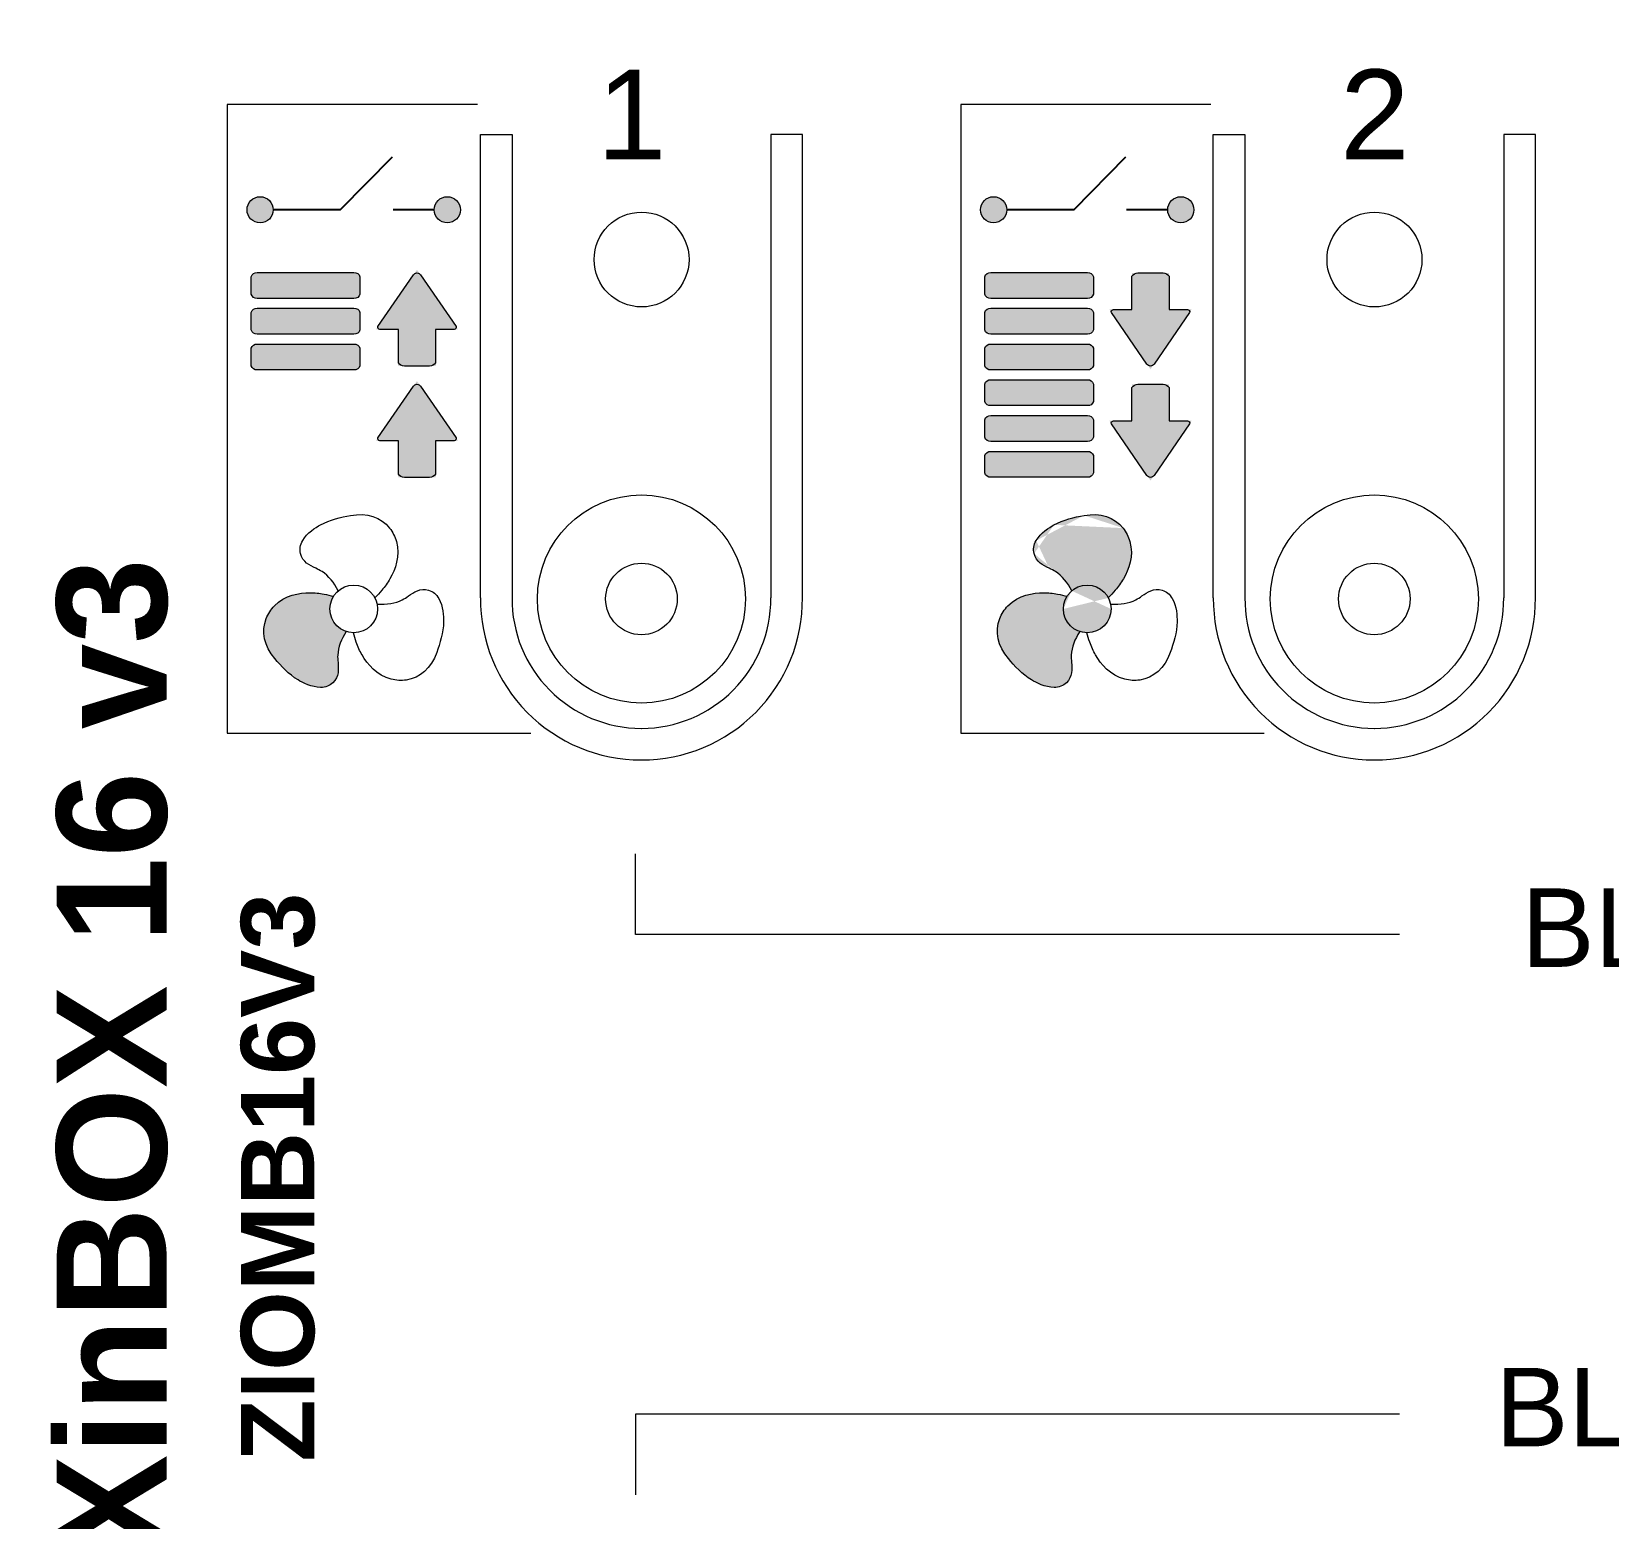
# Model space of a CAD drawing. Header units: millimetres. Extents: x -174 to 283928, y 1291 to 21053.
# Drawn here: x 9895.45 to 9925.56, y 20329.66 to 20358.05 of the extents above; entities that cross this region are included whole.
import ezdxf
from ezdxf.enums import TextEntityAlignment as Align

# ---------------------------------------------------------------- set-up
doc = ezdxf.new("R2010")
doc.units = ezdxf.units.MM
doc.layers.add('Enclosure', color=7, linetype='Continuous')
doc.layers.add('Serigraph', color=7, linetype='Continuous')
doc.styles.add('Arial', font='arial.ttf')
doc.styles.add('Arial Rounded', font='')
doc.styles.get('Arial Rounded').set_extended_font_data('Arial Rounded MT Bold')

# ---------------------------------------------------------------- blocks, each defined once
blk = doc.blocks.new('*U204')
at = {"ltscale": 2}
blk.add_lwpolyline([(0, 20), (0, -20), (839.99999645911, -20.00000000765696), (839.99999645911, 19.99999999234304), (0, 19.9999999996071)], dxfattribs=at)
for points in [[(565.2340403863927, 2.999999994986517), (581.2340403863927, 2.999999994986517, -0.414213562373095), (583.2340403863927, 0.999999994986517), (583.2340403863927, -1.000000005013483, -0.414213562373095), (581.2340403863927, -3.000000005013483), (565.2340403863927, -3.000000005013483, -0.414213562373095), (563.2340403863927, -1.000000005013483), (563.2340403863927, 0.999999994986517, -0.414213562373095)], [(590.2340403863927, 2.999999994758632), (606.2340403863927, 2.999999994758632, -0.414213562373095), (608.2340403863927, 0.9999999947586318), (608.2340403863927, -1.000000005241368, -0.414213562373095), (606.2340403863927, -3.000000005241368), (590.2340403863927, -3.000000005241368, -0.414213562373095), (588.2340403863927, -1.000000005241368), (588.2340403863927, 0.9999999947586318, -0.414213562373095)]]:
    blk.add_lwpolyline(points, format="xyb", close=True, dxfattribs=at)
blk = doc.blocks.new('ZIOMB16V3_ENCLOSURE')
at = {"layer": 'Enclosure', "lineweight": 9}
for points in [[(9.903407097770128, 8.460260088272946), (9.903407097770128, 17.30484503019244), (10.50721820657838, 17.30484503019244), (10.50721821837089, 8.460260088272946)], [(16.05066957827114, 8.460260088272946), (16.05066957827114, 17.30484503019244), (15.44685846946288, 17.30484503019244), (15.44685845767037, 8.460260088272946)], [(23.89393986336984, 8.460260088272946), (23.89393986336984, 17.30484503019244), (24.4977509721781, 17.30484503019244), (24.4977509839706, 8.460260088272946)], [(30.04120234387085, 8.460260088272946), (30.04120234387085, 17.30484503019244), (29.43739123506259, 17.30484503019244), (29.43739122327008, 8.460260088272946)]]:
    blk.add_lwpolyline(points, dxfattribs=at)
for centre, radius in [((12.97954406243218, 14.92056423708919), 0.9057641153867734), ((26.97007682803189, 14.92056423708919), 0.9057641153867734), ((12.97703833802063, 8.438332131873096), 1.986127310598921), ((26.96757110362034, 8.438332131873096), 1.986127310598921), ((12.97647093940816, 8.438898955153775), 0.6831023214353465), ((26.96700370500787, 8.438898955153775), 0.6831023214353465)]:
    blk.add_circle(centre, radius, dxfattribs=at)
for centre, radius, start, end in [((12.97703833802063, 8.438332131872187), 3.073709458669156, 179.5912463330232, 269.9532917957442), ((12.97760573663311, 8.438898955153775), 2.470484923534017, 179.4912400767099, 269.9287277477251), ((12.97647093940816, 8.438898955153775), 2.470484923534017, 270.0712722522228, 0.5087599231859065), ((12.97703833802063, 8.438332131872187), 3.073709458669156, 270.0467082042558, 0.4087536669767632), ((26.96757110362034, 8.438332131872187), 3.073709458669156, 179.5912463330232, 269.9532917957442), ((26.96813850223282, 8.438898955153775), 2.470484923534017, 179.4912400767099, 269.9287277477251), ((26.96700370500787, 8.438898955153775), 2.470484923534017, 270.0712722522228, 0.5087599231859065), ((26.96757110362034, 8.438332131872187), 3.073709458669156, 270.0467082042558, 0.4087536669767632)]:
    blk.add_arc(centre, radius, start, end, dxfattribs=at)
blk = doc.blocks.new('ZIOMB16V3_SERIGRAPH')
at = {"layer": 'Serigraph'}
h = blk.add_hatch(color=256, dxfattribs=at)
h.dxf.hatch_style = 1
h.paths.add_polyline_path([(4.979836469496831, 18.47388777878439, 1), (4.479836469496831, 18.47388777878439, 1)])
h = blk.add_hatch(color=256, dxfattribs=at)
h.dxf.hatch_style = 1
h.paths.add_polyline_path([(8.553546232364397, 18.47388777878439, 1), (8.053546232364397, 18.47388777878439, 1)])
h = blk.add_hatch(color=256, dxfattribs=at)
h.dxf.hatch_style = 1
h.paths.add_polyline_path([(18.98179144393703, 18.47388777878439, 1), (18.48179144393703, 18.47388777878439, 1)])
h = blk.add_hatch(color=256, dxfattribs=at)
h.dxf.hatch_style = 1
h.paths.add_polyline_path([(22.55550120680459, 18.47388777878439, 1), (22.05550120680459, 18.47388777878439, 1)])
h = blk.add_hatch(color=256, dxfattribs=at)
h.dxf.hatch_style = 1
h.paths.add_polyline_path([(6.636244129718987, 17.19519479148891, 0.3758706826029272), (6.521151858643634, 17.27551898705076), (4.676749435888041, 17.27550951817955), (4.676749435888041, 17.2755190005895, 0.3754197289689309), (4.561697718111872, 17.19535826221579), (4.561697718111872, 16.86277043776533, 0.37541972896893), (4.676749435888041, 16.78260969939163), (6.521151851406784, 16.78260968585289, 0.3754197289689313), (6.636203570359839, 16.86277042253766)])
h = blk.add_hatch(color=256, dxfattribs=at)
h.dxf.hatch_style = 1
h.paths.add_polyline_path([(8.50899225651938, 16.1879768977127), (8.07861642279363, 16.1879768977127), (8.07861642279363, 15.48945329487503), (7.724510300406791, 15.48945329487503), (7.370404178019951, 15.48945329487503), (7.370404178019951, 16.1879768977127), (6.940028344294205, 16.1879768977127), (7.724510300406791, 17.32825351983627)])
h = blk.add_hatch(color=256, dxfattribs=at)
h.dxf.hatch_style = 1
h.paths.add_polyline_path([(20.63819910415919, 17.19519479148891, 0.3758706826029284), (20.52310683308383, 17.27551898705076), (18.67870441032824, 17.27550951817955), (18.67870441032824, 17.2755190005895, 0.3754197289689309), (18.56365269255207, 17.19535826221579), (18.56365269255207, 16.86277043776533, 0.3754197289689291), (18.67870441032824, 16.78260969939163), (20.52310682584698, 16.78260968585289, 0.3754197289689312), (20.63815854480004, 16.86277042253766)])
h = blk.add_hatch(color=256, dxfattribs=at)
h.dxf.hatch_style = 1
h.paths.add_polyline_path([(20.9419833187203, 16.56997114966759), (21.37235915244605, 16.56997114966759), (21.37235915244605, 17.26849475250526), (21.72646527483289, 17.26849475250526), (22.08057139721973, 17.26849475250526), (22.08057139721973, 16.56997114966759), (22.51094723094547, 16.56997114966759), (21.72646527483289, 15.42969452754403)])
h = blk.add_hatch(color=256, dxfattribs=at)
h.dxf.hatch_style = 1
h.paths.add_polyline_path([(6.636244122897322, 16.5123631714963, 0.3758706826029272), (6.521151851821968, 16.59268736705814), (4.676749429066376, 16.59267789818693), (4.676749429066376, 16.59268738059688, 0.3754197289689311), (4.561697711290207, 16.51252664222318), (4.561697711290207, 16.17993881777272, 0.3754197289689291), (4.676749429066376, 16.09977807939901), (6.52115184458512, 16.09977806586028, 0.3754197289689312), (6.636203563538174, 16.17993880254505)])
h = blk.add_hatch(color=256, dxfattribs=at)
h.dxf.hatch_style = 1
h.paths.add_polyline_path([(20.63819909733752, 16.5123631714963, 0.3758706826029281), (20.52310682626217, 16.59268736705814), (18.67870440350657, 16.59267789818693), (18.67870440350657, 16.59268738059688, 0.3754197289689311), (18.5636526857304, 16.51252664222318), (18.5636526857304, 16.17993881777272, 0.3754197289689294), (18.67870440350657, 16.09977807939901), (20.52310681902532, 16.09977806586028, 0.3754197289689312), (20.63815853797837, 16.17993880254505)])
h = blk.add_hatch(color=256, dxfattribs=at)
h.dxf.hatch_style = 1
h.paths.add_polyline_path([(6.636244129720807, 15.82936466256012, 0.3758706826029257), (6.521151858645452, 15.90968885812197), (4.67674943588986, 15.90967938925075), (4.67674943588986, 15.9096888716607, 0.3754197289689309), (4.561697718113691, 15.829528133287), (4.561697718113691, 15.49694030883654, 0.3754197289689294), (4.67674943588986, 15.41677957046283), (6.521151851408602, 15.4167795569241, 0.3754197289689313), (6.636203570361658, 15.49694029360887)])
h = blk.add_hatch(color=256, dxfattribs=at)
h.dxf.hatch_style = 1
h.paths.add_polyline_path([(20.638199104161, 15.82936466256012, 0.3758706826029281), (20.52310683308565, 15.90968885812197), (18.67870441033005, 15.90967938925075), (18.67870441033005, 15.9096888716607, 0.3754197289689311), (18.56365269255389, 15.829528133287), (18.56365269255389, 15.49694030883654, 0.37541972896893), (18.67870441033005, 15.41677957046283), (20.5231068258488, 15.4167795569241, 0.3754197289689312), (20.63815854480186, 15.49694029360887)])
h = blk.add_hatch(color=256, dxfattribs=at)
h.dxf.hatch_style = 1
h.paths.add_polyline_path([(8.50899225651938, 14.06214110254621), (8.07861642279363, 14.06214110254621), (8.07861642279363, 13.36361749970854), (7.724510300406791, 13.36361749970854), (7.370404178019951, 13.36361749970854), (7.370404178019951, 14.06214110254621), (6.940028344294205, 14.06214110254621), (7.724510300406791, 15.20241772466977)])
h = blk.add_hatch(color=256, dxfattribs=at)
h.dxf.hatch_style = 1
h.paths.add_polyline_path([(20.63819909733934, 15.14653304256751, 0.3758706826029272), (20.52310682626398, 15.22685723812935), (18.67870440350839, 15.22684776925814), (18.67870440350839, 15.22685725166809, 0.3754197289689309), (18.56365268573222, 15.14669651329439), (18.56365268573222, 14.81410868884393, 0.37541972896893), (18.67870440350839, 14.73394795047022), (20.52310681902714, 14.73394793693148, 0.3754197289689313), (20.63815853798019, 14.81410867361626)])
h = blk.add_hatch(color=256, dxfattribs=at)
h.dxf.hatch_style = 1
h.paths.add_polyline_path([(20.9419833187203, 14.4441353545011), (21.37235915244605, 14.4441353545011), (21.37235915244605, 15.14265895733877), (21.72646527483289, 15.14265895733877), (22.08057139721973, 15.14265895733877), (22.08057139721973, 14.4441353545011), (22.51094723094547, 14.4441353545011), (21.72646527483289, 13.30385873237753)])
h = blk.add_hatch(color=256, dxfattribs=at)
h.dxf.hatch_style = 1
h.paths.add_polyline_path([(20.63819910416282, 14.46353453363133, 0.3758706826029284), (20.52310683308747, 14.54385872919317), (18.67870441033187, 14.54384926032196), (18.67870441033187, 14.54385874273191, 0.3754197289689309), (18.5636526925557, 14.4636980043582), (18.5636526925557, 14.13111017990775, 0.3754197289689291), (18.67870441033187, 14.05094944153404), (20.52310682585062, 14.0509494279953, 0.3754197289689312), (20.63815854480367, 14.13111016468008)])
h = blk.add_hatch(color=256, dxfattribs=at)
h.dxf.hatch_style = 1
h.paths.add_polyline_path([(20.63819911098631, 13.78053602469515, 0.3758706826029283), (20.52310683991095, 13.86086022025699), (18.67870441715536, 13.86085075138578), (18.67870441715536, 13.86086023379573, 0.3754197289689311), (18.56365269937919, 13.78069949542203), (18.56365269937919, 13.44811167097157, 0.3754197289689291), (18.67870441715536, 13.36795093259786), (20.5231068326741, 13.36795091905912, 0.3754197289689312), (20.63815855162716, 13.4481116557439)])
h = blk.add_hatch(color=256, dxfattribs=at)
h.dxf.hatch_style = 1
edge = h.paths.add_edge_path()
edge.add_spline(control_points=[(21.05513801332313, 11.20903050301456), (21.00997610739591, 11.15769411646431), (20.96862580703078, 11.11327314693369), (20.92695582251486, 11.07312138893064)], knot_values=[10, 10, 10, 10, 11, 11, 11, 11], degree=3, periodic=0)
edge.add_arc((20.51917187432195, 10.85165161859493), 0.4552845050672384, 0, 27.625678477669283, ccw=False)
edge.add_arc((20.51917187432195, 10.85165161859493), 0.4552845050672384, -180, 0, ccw=False)
edge.add_arc((20.51917187432195, 10.85165161859493), 0.4552845050672384, 130.5380757289573, 180, ccw=False)
edge.add_spline(control_points=[(20.22325823956385, 11.19765610023967), (20.22300612820004, 11.1981782792576), (20.22275360205435, 11.19870021405165), (20.22250065552612, 11.19922190132308)], knot_values=[-0.003391262815385, -0.003391262815385, -0.003391262815385, -0.0033912628115293, 0, 0, 0, 0], degree=3, periodic=0)
edge.add_spline(control_points=[(20.22250065552612, 11.19922190132308), (20.14791294526799, 11.35305464727423), (20.03677231739971, 11.48536492188793), (19.91430593031032, 11.56566843789403)], knot_values=[0, 0, 0, 0, 1, 1, 1, 1], degree=3, periodic=0)
edge.add_spline(control_points=[(19.50513200606087, 11.90865195243384), (19.54440169457416, 11.7453634321904), (19.67671196584592, 11.68418316120858), (19.79265208626088, 11.62938906614852)], knot_values=[2, 2, 2, 2, 3, 3, 3, 3], degree=3, periodic=0)
edge.add_spline(control_points=[(19.54440169457416, 12.15658376569024), (19.49772263086947, 12.07441026446975), (19.48343312157226, 11.99086073639444), (19.50513200606087, 11.90865195243384)], knot_values=[3, 3, 3, 3, 4, 4, 4, 4], degree=3, periodic=0)
edge.add_spline(control_points=[(19.88449201585058, 12.4577219507122), (19.7933577410588, 12.4074087636194), (19.62830404792999, 12.30127828200818), (19.54440169457416, 12.15658376569024)], knot_values=[4, 4, 4, 4, 5, 5, 5, 5], degree=3, periodic=0)
edge.add_spline(control_points=[(20.45868331043061, 12.63791090336633), (20.27591872238077, 12.60520380348168), (20.06418700560676, 12.55711342900247), (19.88449201585058, 12.4577219507122)], knot_values=[5, 5, 5, 5, 6, 6, 6, 6], degree=3, periodic=0)
edge.add_spline(control_points=[(21.20448984753489, 12.39587130767302), (21.03876682242458, 12.60520380348168), (20.76638407730002, 12.69372819788384), (20.45868331043061, 12.63791090336633)], knot_values=[6, 6, 6, 6, 7, 7, 7, 7], degree=3, periodic=0)
edge.add_spline(control_points=[(21.20448984753489, 12.39587130767302), (21.26030714064177, 12.32505884869931), (21.30666865969556, 12.23272391838816), (21.33302486573279, 12.14158860123405)], knot_values=[7, 7, 7, 7, 8, 8, 8, 8], degree=3, periodic=0)
edge.add_spline(control_points=[(21.33302486573279, 12.14158860123405), (21.41174065645441, 11.86250212864831), (21.31009108537887, 11.59943401997532), (21.21034678220963, 11.42697198735857)], knot_values=[8, 8, 8, 8, 9, 9, 9, 9], degree=3, periodic=0)
edge.add_spline(control_points=[(21.21034678220963, 11.42697198735857), (21.16606694475718, 11.35047900726147), (21.11406018746288, 11.27762014937468), (21.05513801332313, 11.20903050301456)], knot_values=[9, 9, 9, 9, 10, 10, 10, 10], degree=3, periodic=0)
h = blk.add_hatch(color=256, dxfattribs=at)
h.dxf.hatch_style = 1
edge = h.paths.add_edge_path()
edge.add_spline(control_points=[(5.002867792518599, 10.90962117224751), (4.937418311663122, 10.84173718068575), (4.880542536385974, 10.75578842629636), (4.847835437327149, 10.67153324342178)], knot_values=[7, 7, 7, 7, 8, 8, 8, 8], degree=3, periodic=0)
edge.add_spline(control_points=[(4.847835437327149, 10.67153324342178), (4.749114333588976, 10.4231074718067), (4.809412534549891, 10.14282138606484), (5.011159236185222, 9.905051001898185)], knot_values=[6, 6, 6, 6, 7, 7, 7, 7], degree=3, periodic=0)
edge.add_spline(control_points=[(5.011159236185222, 9.905051001898185), (5.130379611285433, 9.762261753533835), (5.277649763895852, 9.603066031118372), (5.453887045229522, 9.497288376907248)], knot_values=[5, 5, 5, 5, 6, 6, 6, 6], degree=3, periodic=0)
edge.add_spline(control_points=[(5.453887045229522, 9.497288376907248), (5.542446720133966, 9.444046722402504), (5.718014667632588, 9.353581777306658), (5.883383827146418, 9.353581777306658)], knot_values=[4, 4, 4, 4, 5, 5, 5, 5], degree=3, periodic=0)
edge.add_spline(control_points=[(5.883383827146418, 9.353581777306658), (5.979000049852173, 9.353581777306658), (6.058245081658924, 9.382548906761599), (6.118719696315337, 9.442494281847187)], knot_values=[3, 3, 3, 3, 4, 4, 4, 4], degree=3, periodic=0)
edge.add_spline(control_points=[(6.118719696315337, 9.442494281847187), (6.239846390710454, 9.559985805704287), (6.227249401496693, 9.704009949963961), (6.216912609777638, 9.831839316611307)], knot_values=[2, 2, 2, 2, 3, 3, 3, 3], degree=3, periodic=0)
edge.add_spline(control_points=[(6.216912609777638, 9.831839316611307), (6.2124306511148, 9.87957686369225), (6.208655398040947, 9.926785169674416), (6.211054624293183, 9.96933615399064)], knot_values=[1, 1, 1, 1, 2, 2, 2, 2], degree=3, periodic=0)
edge.add_spline(control_points=[(6.211054624293183, 9.96933615399064), (6.220192853695834, 10.11593593826308), (6.279644268920264, 10.2775308869908), (6.374378423150801, 10.4193322186378)], knot_values=[0, 0, 0, 0, 1, 1, 1, 1], degree=3, periodic=0)
edge.add_arc((6.517216899881759, 10.85165161859493), 0.4552845050672384, 148.0041039167228, 251.7168284288103, ccw=False)
edge.add_spline(control_points=[(6.131096462154572, 11.09288799256171), (6.076128978211499, 11.10818160657379), (6.015833383229392, 11.12277254574326), (5.950244617562702, 11.13617164512686)], knot_values=[10, 10, 10, 10, 10.996754785895, 10.996754785895, 10.996754785895, 10.996754785895], degree=3, periodic=0)
edge.add_spline(control_points=[(5.950244617562702, 11.13617164512686), (5.860838156921773, 11.15271925013837), (5.771396413542561, 11.16062258387535), (5.683718807112883, 11.16062258387535)], knot_values=[9, 9, 9, 9, 10, 10, 10, 10], degree=3, periodic=0)
edge.add_spline(control_points=[(5.683718807112883, 11.16062258387535), (5.484230200774392, 11.16062258387535), (5.205143735239062, 11.11771877216085), (5.002867792518599, 10.90962117224751)], knot_values=[8, 8, 8, 8, 9, 9, 9, 9], degree=3, periodic=0)
h = blk.add_hatch(color=256, dxfattribs=at)
h.dxf.hatch_style = 1
edge = h.paths.add_edge_path()
edge.add_spline(control_points=[(19.00482276695879, 10.90962117224751), (18.93937328610332, 10.84173718068575), (18.88249751082617, 10.75578842629636), (18.84979041176734, 10.67153324342178)], knot_values=[7, 7, 7, 7, 8, 8, 8, 8], degree=3, periodic=0)
edge.add_spline(control_points=[(18.84979041176734, 10.67153324342178), (18.75106930802917, 10.4231074718067), (18.81136750899009, 10.14282138606484), (19.01311421062542, 9.905051001898185)], knot_values=[6, 6, 6, 6, 7, 7, 7, 7], degree=3, periodic=0)
edge.add_spline(control_points=[(19.01311421062542, 9.905051001898185), (19.13233458572563, 9.762261753533835), (19.27960473833605, 9.603066031118372), (19.45584201966972, 9.497288376907248)], knot_values=[5, 5, 5, 5, 6, 6, 6, 6], degree=3, periodic=0)
edge.add_spline(control_points=[(19.45584201966972, 9.497288376907248), (19.54440169457416, 9.444046722402504), (19.71996964207278, 9.353581777306658), (19.88533880158661, 9.353581777306658)], knot_values=[4, 4, 4, 4, 5, 5, 5, 5], degree=3, periodic=0)
edge.add_spline(control_points=[(19.88533880158661, 9.353581777306658), (19.98095502429237, 9.353581777306658), (20.06020005609912, 9.382548906761599), (20.12067467075553, 9.442494281847187)], knot_values=[3, 3, 3, 3, 4, 4, 4, 4], degree=3, periodic=0)
edge.add_spline(control_points=[(20.12067467075553, 9.442494281847187), (20.24180136515065, 9.559985805704287), (20.22920437593689, 9.704009949963961), (20.21886758421783, 9.831839316611307)], knot_values=[2, 2, 2, 2, 3, 3, 3, 3], degree=3, periodic=0)
edge.add_spline(control_points=[(20.21886758421783, 9.831839316611307), (20.214385625555, 9.87957686369225), (20.21061037248114, 9.926785169674416), (20.21300959873338, 9.96933615399064)], knot_values=[1, 1, 1, 1, 2, 2, 2, 2], degree=3, periodic=0)
edge.add_spline(control_points=[(20.21300959873338, 9.96933615399064), (20.22214782813603, 10.11593593826308), (20.28159924336046, 10.2775308869908), (20.376333397591, 10.4193322186378)], knot_values=[0, 0, 0, 0, 1, 1, 1, 1], degree=3, periodic=0)
edge.add_arc((20.51917187432195, 10.85165161859493), 0.4552845050672384, 148.0041039167228, 251.7168284288103, ccw=False)
edge.add_spline(control_points=[(20.13305143659477, 11.09288799256171), (20.0780839526517, 11.10818160657379), (20.01778835766959, 11.12277254574326), (19.9521995920029, 11.13617164512686)], knot_values=[10, 10, 10, 10, 10.996754785895, 10.996754785895, 10.996754785895, 10.996754785895], degree=3, periodic=0)
edge.add_spline(control_points=[(19.9521995920029, 11.13617164512686), (19.86279313136197, 11.15271925013837), (19.77335138798276, 11.16062258387535), (19.68567378155308, 11.16062258387535)], knot_values=[9, 9, 9, 9, 10, 10, 10, 10], degree=3, periodic=0)
edge.add_spline(control_points=[(19.68567378155308, 11.16062258387535), (19.48618517521459, 11.16062258387535), (19.20709870967925, 11.11771877216085), (19.00482276695879, 10.90962117224751)], knot_values=[8, 8, 8, 8, 9, 9, 9, 9], degree=3, periodic=0)
at = {"layer": 'Serigraph', "lineweight": 5}
for p, q in [((11.89281713500403, 4.634672787869419), (11.89281713500403, 6.176523343039207)), ((26.48296518691204, 4.634672787869419), (11.89281713500403, 4.634672787869419)), ((26.48296518691204, -4.521180543175261), (11.89281713500403, -4.521180543175261)), ((11.89281713500403, -4.521180543175261), (11.89281713500403, -6.063066376122889))]:
    blk.add_line(p, q, dxfattribs=at)
for points in [[(8.877618190132353, 20.4838396225017), (4.103934168129626, 20.4838396225017), (4.103934168129626, 8.482203950068081), (9.894925403885964, 8.482203950068081)], [(22.87957316457255, 20.4838396225017), (18.10588914256982, 20.4838396225017), (18.10588914256982, 8.482203950068081), (23.89688037832616, 8.482203950068081)], [(6.220545681085922, 11.19922190132308), (6.220545681085922, 11.19922190132308)], [(20.22250065552612, 11.19922190132308), (20.22250065552612, 11.19922190132308)], [(6.973232352295552, 10.94303392693052), (6.973232352295552, 10.94303392693052)], [(20.97518732673575, 10.94303392693052), (20.97518732673575, 10.94303392693052)]]:
    blk.add_lwpolyline(points, dxfattribs=at)
at = {"layer": 'Serigraph'}
for points in [[(7.250766377315585, 19.47549419898257), (6.258304337033905, 18.4738877787853), (4.979836469496831, 18.47388777878439)], [(21.25272135175578, 19.47549419898257), (20.2602593114741, 18.4738877787853), (18.98179144393703, 18.47388777878439)], [(8.053546232364397, 18.47388777878439), (7.267262018588326, 18.47388777878439)], [(22.05550120680459, 18.47388777878439), (21.26921699302852, 18.47388777878439)]]:
    blk.add_lwpolyline(points, dxfattribs=at)
at = {"layer": 'Serigraph', "lineweight": 5}
for points in [[(4.676749435888041, 16.78260969939163), (4.676749435888041, 16.78260969939163, -0.3754197289689309), (4.561697718111872, 16.86277043776533), (4.561697718111872, 17.19535826221579), (4.561697718111872, 17.19535826221579, -0.3754197289689309), (4.676749435888041, 17.2755190005895), (4.676749435888041, 17.27550951817955), (6.521151858643634, 17.27551898705076, -0.3754197289689309), (6.636203575242916, 17.19535824698812), (6.636244149662387, 17.19535824698812), (6.636203570359839, 16.86277042253766, -0.3754197289689309), (6.521151851406784, 16.78260968585289), (4.676749428651192, 16.78260969939163)], [(7.724510300392693, 17.26849475250526, -0.2593702651017197), (7.792133861755928, 17.22995990643937), (8.47059836436142, 16.24378399094019, -0.5254335897127634), (8.43215407168077, 16.1879768977127), (8.07861642279363, 16.1879768977127), (8.07861642279363, 15.5494627875272, -0.2496225317056901), (7.965905810760659, 15.48945329487503), (7.724510300406791, 15.48945329487503), (7.483114790052923, 15.48945329487503, -0.2496225317056901), (7.370404178019951, 15.5494627875272), (7.370404178019951, 16.1879768977127), (7.016866529132812, 16.1879768977127, -0.5254335897127634), (6.978422236452161, 16.24378399094019), (7.656886739057653, 17.22995990643937, -0.2593702650229485), (7.724510300392693, 17.26849475250526)], [(18.67870441032824, 16.78260969939163), (18.67870441032824, 16.78260969939163, -0.3754197289689309), (18.56365269255207, 16.86277043776533), (18.56365269255207, 17.19535826221579), (18.56365269255207, 17.19535826221579, -0.3754197289689309), (18.67870441032824, 17.2755190005895), (18.67870441032824, 17.27550951817955), (20.52310683308383, 17.27551898705076, -0.3754197289689309), (20.63815854968311, 17.19535824698812), (20.63819912410258, 17.19535824698812), (20.63815854480004, 16.86277042253766, -0.3754197289689309), (20.52310682584698, 16.78260968585289), (18.67870440309139, 16.78260969939163)], [(21.72646527484699, 15.48945329487503, -0.2593702651017197), (21.65884171348375, 15.52798814094092), (20.98037721087826, 16.51416405644011, -0.5254335897127634), (21.01882150355891, 16.56997114966759), (21.37235915244605, 16.56997114966759), (21.37235915244605, 17.20848525985309, -0.2496225317056901), (21.48506976447902, 17.26849475250526), (21.72646527483289, 17.26849475250526), (21.96786078518676, 17.26849475250526, -0.2496225317056901), (22.08057139721973, 17.20848525985309), (22.08057139721973, 16.56997114966759), (22.43410904610687, 16.56997114966759, -0.5254335897127634), (22.47255333878752, 16.51416405644011), (21.79408883618203, 15.52798814094092, -0.2593702650229485), (21.72646527484699, 15.48945329487503)], [(4.676749429066376, 16.09977807939901), (4.676749429066376, 16.09977807939901, -0.3754197289689309), (4.561697711290207, 16.17993881777272), (4.561697711290207, 16.51252664222318), (4.561697711290207, 16.51252664222318, -0.3754197289689309), (4.676749429066376, 16.59268738059688), (4.676749429066376, 16.59267789818693), (6.521151851821968, 16.59268736705814, -0.3754197289689309), (6.636203568421251, 16.51252662699551), (6.636244142840723, 16.51252662699551), (6.636203563538174, 16.17993880254505, -0.3754197289689309), (6.52115184458512, 16.09977806586028), (4.676749421829526, 16.09977807939901)], [(18.67870440350657, 16.09977807939901), (18.67870440350657, 16.09977807939901, -0.3754197289689309), (18.5636526857304, 16.17993881777272), (18.5636526857304, 16.51252664222318), (18.5636526857304, 16.51252664222318, -0.3754197289689309), (18.67870440350657, 16.59268738059688), (18.67870440350657, 16.59267789818693), (20.52310682626217, 16.59268736705814, -0.3754197289689309), (20.63815854286145, 16.51252662699551), (20.63819911728092, 16.51252662699551), (20.63815853797837, 16.17993880254505, -0.3754197289689309), (20.52310681902532, 16.09977806586028), (18.67870439626972, 16.09977807939901)], [(4.67674943588986, 15.41677957046283), (4.67674943588986, 15.41677957046283, -0.3754197289689309), (4.561697718113691, 15.49694030883654), (4.561697718113691, 15.829528133287), (4.561697718113691, 15.829528133287, -0.3754197289689309), (4.67674943588986, 15.9096888716607), (4.67674943588986, 15.90967938925075), (6.521151858645452, 15.90968885812197, -0.3754197289689309), (6.636203575244735, 15.82952811805933), (6.636244149664207, 15.82952811805933), (6.636203570361658, 15.49694029360887, -0.3754197289689309), (6.521151851408602, 15.4167795569241), (4.676749428653009, 15.41677957046283)], [(18.67870441033005, 15.41677957046283), (18.67870441033005, 15.41677957046283, -0.3754197289689309), (18.56365269255389, 15.49694030883654), (18.56365269255389, 15.829528133287), (18.56365269255389, 15.829528133287, -0.3754197289689309), (18.67870441033005, 15.9096888716607), (18.67870441033005, 15.90967938925075), (20.52310683308565, 15.90968885812197, -0.3754197289689309), (20.63815854968493, 15.82952811805933), (20.63819912410441, 15.82952811805933), (20.63815854480186, 15.49694029360887, -0.3754197289689309), (20.5231068258488, 15.4167795569241), (18.67870440309321, 15.41677957046283)], [(7.724510300392693, 15.14265895733877, -0.2593702651017197), (7.792133861755928, 15.10412411127288), (8.47059836436142, 14.11794819577369, -0.5254335897127634), (8.43215407168077, 14.06214110254621), (8.07861642279363, 14.06214110254621), (8.07861642279363, 13.42362699236071, -0.2496225317056901), (7.965905810760659, 13.36361749970854), (7.724510300406791, 13.36361749970854), (7.483114790052923, 13.36361749970854, -0.2496225317056901), (7.370404178019951, 13.42362699236071), (7.370404178019951, 14.06214110254621), (7.016866529132812, 14.06214110254621, -0.5254335897127634), (6.978422236452161, 14.11794819577369), (7.656886739057653, 15.10412411127288, -0.2593702650229485), (7.724510300392693, 15.14265895733877)], [(18.67870440350839, 14.73394795047022), (18.67870440350839, 14.73394795047022, -0.3754197289689309), (18.56365268573222, 14.81410868884393), (18.56365268573222, 15.14669651329439), (18.56365268573222, 15.14669651329439, -0.3754197289689309), (18.67870440350839, 15.22685725166809), (18.67870440350839, 15.22684776925814), (20.52310682626398, 15.22685723812935, -0.3754197289689309), (20.63815854286326, 15.14669649806672), (20.63819911728274, 15.14669649806672), (20.63815853798019, 14.81410867361626, -0.3754197289689309), (20.52310681902714, 14.73394793693148), (18.67870439627154, 14.73394795047022)], [(21.72646527484699, 13.36361749970854, -0.2593702651017197), (21.65884171348375, 13.40215234577442), (20.98037721087826, 14.38832826127361, -0.5254335897127634), (21.01882150355891, 14.4441353545011), (21.37235915244605, 14.4441353545011), (21.37235915244605, 15.08264946468659, -0.2496225317056901), (21.48506976447902, 15.14265895733877), (21.72646527483289, 15.14265895733877), (21.96786078518676, 15.14265895733877, -0.2496225317056901), (22.08057139721973, 15.08264946468659), (22.08057139721973, 14.4441353545011), (22.43410904610687, 14.4441353545011, -0.5254335897127634), (22.47255333878752, 14.38832826127361), (21.79408883618203, 13.40215234577442, -0.2593702650229485), (21.72646527484699, 13.36361749970854)], [(18.67870441033187, 14.05094944153404), (18.67870441033187, 14.05094944153404, -0.3754197289689309), (18.5636526925557, 14.13111017990775), (18.5636526925557, 14.4636980043582), (18.5636526925557, 14.4636980043582, -0.3754197289689309), (18.67870441033187, 14.54385874273191), (18.67870441033187, 14.54384926032196), (20.52310683308747, 14.54385872919317, -0.3754197289689309), (20.63815854968675, 14.46369798913053), (20.63819912410622, 14.46369798913053), (20.63815854480367, 14.13111016468008, -0.3754197289689309), (20.52310682585062, 14.0509494279953), (18.67870440309502, 14.05094944153404)], [(18.67870441715536, 13.36795093259786), (18.67870441715536, 13.36795093259786, -0.3754197289689309), (18.56365269937919, 13.44811167097157), (18.56365269937919, 13.78069949542203), (18.56365269937919, 13.78069949542203, -0.3754197289689309), (18.67870441715536, 13.86086023379573), (18.67870441715536, 13.86085075138578), (20.52310683991095, 13.86086022025699, -0.3754197289689309), (20.63815855651023, 13.78069948019436), (20.63819913092971, 13.78069948019436), (20.63815855162716, 13.4481116557439, -0.3754197289689309), (20.5231068326741, 13.36795091905912), (18.67870440991851, 13.36795093259786)]]:
    blk.add_lwpolyline(points, format="xyb", dxfattribs=at)
for centre, radius in [((4.729836469496831, 18.47388777878439), 0.25), ((8.303546232364397, 18.47388777878439), 0.25), ((18.73179144393702, 18.47388777878439), 0.25), ((22.30550120680459, 18.47388777878439), 0.25), ((6.517216899881759, 10.85165161859493), 0.4552845050672384), ((20.51917187432195, 10.85165161859493), 0.4552845050672384)]:
    blk.add_circle(centre, radius, dxfattribs=at)
for points, knots in [([(6.221303265123651, 11.19765610023967), (6.221051153759844, 11.1981782792576), (6.220798627614157, 11.19870021405165), (6.220545681085922, 11.19922190132308), (6.145957970827794, 11.35305464727423), (6.034817342959513, 11.48536492188793), (5.912350955870124, 11.56566843789403), (5.876150865650514, 11.58909617718598), (5.833599882409317, 11.60924262166679), (5.790697111820692, 11.62938906614852), (5.674756991405729, 11.68418316120858), (5.542446720133966, 11.7453634321904), (5.50317703162068, 11.90865195243384), (5.481478147132066, 11.99086073639444), (5.495767656429279, 12.07441026446975), (5.542446720133966, 12.15658376569024), (5.626349073489791, 12.30127828200818), (5.791402766618602, 12.4074087636194), (5.882537041410388, 12.4577219507122), (6.062232031166557, 12.55711342900247), (6.27396374794057, 12.60520380348168), (6.45672833599042, 12.63791090336633), (6.764429102859821, 12.69372819788384), (7.036811847984381, 12.60520380348168), (7.202534873094691, 12.39587130767302), (7.258352166201575, 12.32505884869931), (7.304713685255363, 12.23272391838816), (7.331069891292599, 12.14158860123405), (7.409785682014216, 11.86250212864831), (7.308136110938675, 11.59943401997532), (7.20839180776943, 11.42697198735857), (7.16411197031698, 11.35047900726147), (7.112105213022687, 11.27762014937468), (7.053183038882934, 11.20903050301456), (7.008021132955718, 11.15769411646431), (6.96667083259058, 11.11327314693369), (6.92500084807466, 11.07312138893064), (6.923930471854191, 11.0720900113705), (6.922859884699164, 11.07106145072555), (6.921789297544137, 11.07003289008059), (6.920675248236193, 11.06896257341429), (6.919561198928249, 11.06789225674799), (6.918447149620304, 11.06682194008169)], [-0.003391262815385, -0.003391262815385, -0.003391262815385, -0.0033912628115293, 0, 0, 0, 1, 1, 1, 2, 2, 2, 3, 3, 3, 4, 4, 4, 5, 5, 5, 6, 6, 6, 7, 7, 7, 8, 8, 8, 9, 9, 9, 10, 10, 10, 11, 11, 11, 11.02568698387983, 11.02568698387983, 11.02568698387983, 11.0524167708765, 11.0524167708765, 11.0524167708765, 11.0524167708765]), ([(20.22325823956385, 11.19765610023967), (20.22300612820004, 11.1981782792576), (20.22275360205435, 11.19870021405165), (20.22250065552612, 11.19922190132308), (20.14791294526799, 11.35305464727423), (20.03677231739971, 11.48536492188793), (19.91430593031032, 11.56566843789403), (19.87810584009071, 11.58909617718598), (19.83555485684951, 11.60924262166679), (19.79265208626088, 11.62938906614852), (19.67671196584592, 11.68418316120858), (19.54440169457416, 11.7453634321904), (19.50513200606087, 11.90865195243384), (19.48343312157226, 11.99086073639444), (19.49772263086947, 12.07441026446975), (19.54440169457416, 12.15658376569024), (19.62830404792999, 12.30127828200818), (19.7933577410588, 12.4074087636194), (19.88449201585058, 12.4577219507122), (20.06418700560676, 12.55711342900247), (20.27591872238077, 12.60520380348168), (20.45868331043061, 12.63791090336633), (20.76638407730002, 12.69372819788384), (21.03876682242458, 12.60520380348168), (21.20448984753489, 12.39587130767302), (21.26030714064177, 12.32505884869931), (21.30666865969556, 12.23272391838816), (21.33302486573279, 12.14158860123405), (21.41174065645441, 11.86250212864831), (21.31009108537887, 11.59943401997532), (21.21034678220963, 11.42697198735857), (21.16606694475718, 11.35047900726147), (21.11406018746288, 11.27762014937468), (21.05513801332313, 11.20903050301456), (21.00997610739591, 11.15769411646431), (20.96862580703078, 11.11327314693369), (20.92695582251486, 11.07312138893064), (20.92588544629439, 11.0720900113705), (20.92481485913936, 11.07106145072555), (20.92374427198433, 11.07003289008059), (20.92263022267639, 11.06896257341429), (20.92151617336845, 11.06789225674799), (20.9204021240605, 11.06682194008169)], [-0.003391262815385, -0.003391262815385, -0.003391262815385, -0.0033912628115293, 0, 0, 0, 1, 1, 1, 2, 2, 2, 3, 3, 3, 4, 4, 4, 5, 5, 5, 6, 6, 6, 7, 7, 7, 8, 8, 8, 9, 9, 9, 10, 10, 10, 11, 11, 11, 11.02568698387983, 11.02568698387983, 11.02568698387983, 11.0524167708765, 11.0524167708765, 11.0524167708765, 11.0524167708765]), ([(6.374390394973261, 10.41935013808631), (6.374386404303322, 10.41934416497167), (6.374382413695684, 10.41933819182247), (6.374378423150801, 10.4193322186378), (6.279644268920264, 10.2775308869908), (6.220192853695834, 10.11593593826308), (6.211054624293183, 9.96933615399064), (6.208655398040947, 9.926785169674416), (6.2124306511148, 9.87957686369225), (6.216912609777638, 9.831839316611307), (6.227249401496693, 9.704009949963961), (6.239846390710454, 9.559985805704287), (6.118719696315337, 9.442494281847187), (6.058245081658924, 9.382548906761599), (5.979000049852173, 9.353581777306658), (5.883383827146418, 9.353581777306658), (5.718014667632588, 9.353581777306658), (5.542446720133966, 9.444046722402504), (5.453887045229522, 9.497288376907248), (5.277649763895852, 9.603066031118372), (5.130379611285433, 9.762261753533835), (5.011159236185222, 9.905051001898185), (4.809412534549891, 10.14282138606484), (4.749114333588976, 10.4231074718067), (4.847835437327149, 10.67153324342178), (4.880542536385974, 10.75578842629636), (4.937418311663122, 10.84173718068575), (5.002867792518599, 10.90962117224751), (5.205143735239062, 11.11771877216085), (5.484230200774392, 11.16062258387535), (5.683718807112883, 11.16062258387535), (5.771396413542561, 11.16062258387535), (5.860838156921773, 11.15271925013837), (5.950244617562702, 11.13617164512686), (6.015833383229392, 11.12277254574326), (6.076128978211499, 11.10818160657379), (6.131096462154572, 11.09288799256171)], [-4.21236131143e-05, -4.21236131143e-05, -4.21236131143e-05, -4.21236131143e-05, 0, 0, 0, 1, 1, 1, 2, 2, 2, 3, 3, 3, 4, 4, 4, 5, 5, 5, 6, 6, 6, 7, 7, 7, 8, 8, 8, 9, 9, 9, 10, 10, 10, 10.996754785895, 10.996754785895, 10.996754785895, 10.996754785895]), ([(6.963073965792546, 10.94382242379322), (6.966460147992393, 10.94354356987639), (6.969846278283738, 10.94328030017038), (6.973232352295552, 10.94303392693052), (7.143437359475456, 10.93064968522628), (7.313500165779033, 10.96095755879776), (7.444399130796909, 11.02591308294847), (7.483173779146228, 11.04623594112888), (7.52124385453385, 11.07241573413318), (7.56086637043677, 11.10050079509108), (7.665974737350779, 11.17268928092051), (7.785017611340434, 11.25623880899673), (7.947141797072389, 11.20903050301456), (8.028609641436333, 11.18715520427793), (8.093388750251277, 11.13289035031664), (8.141443840777129, 11.05004647703788), (8.22379485512397, 10.90669270483647), (8.233461224104076, 10.71080293292777), (8.231909885300182, 10.60622489187278), (8.228451075164912, 10.40140858677057), (8.163495552655831, 10.19362853151631), (8.100798125442223, 10.0184144451872), (7.994667646513108, 9.724685635543553), (7.782441971393154, 9.532253572145576), (7.518668214586114, 9.494007082097028), (7.428556099165464, 9.480035117097373), (7.325354087573714, 9.487126947816591), (7.234218772721532, 9.509672618611487), (6.953756280365042, 9.580661491283877), (6.776144037146651, 9.800825788241466), (6.676222255345009, 9.972934993459944), (6.633142031019587, 10.04978080095532), (6.595954024107187, 10.13160147477663), (6.565434454867273, 10.2179383393053), (6.542888784642629, 10.28130614016061), (6.525494394312545, 10.33955794373048), (6.511876315316613, 10.39639843770453)], [-0.0198940916481562, -0.0198940916481562, -0.0198940916481562, -0.0198940916481562, 0, 0, 0, 1, 1, 1, 2, 2, 2, 3, 3, 3, 4, 4, 4, 5, 5, 5, 6, 6, 6, 7, 7, 7, 8, 8, 8, 9, 9, 9, 10, 10, 10, 11, 11, 11, 11]), ([(20.37634536941346, 10.41935013808631), (20.37634137874352, 10.41934416497167), (20.37633738813588, 10.41933819182247), (20.376333397591, 10.4193322186378), (20.28159924336046, 10.2775308869908), (20.22214782813603, 10.11593593826308), (20.21300959873338, 9.96933615399064), (20.21061037248114, 9.926785169674416), (20.214385625555, 9.87957686369225), (20.21886758421783, 9.831839316611307), (20.22920437593689, 9.704009949963961), (20.24180136515065, 9.559985805704287), (20.12067467075553, 9.442494281847187), (20.06020005609912, 9.382548906761599), (19.98095502429237, 9.353581777306658), (19.88533880158661, 9.353581777306658), (19.71996964207278, 9.353581777306658), (19.54440169457416, 9.444046722402504), (19.45584201966972, 9.497288376907248), (19.27960473833605, 9.603066031118372), (19.13233458572563, 9.762261753533835), (19.01311421062542, 9.905051001898185), (18.81136750899009, 10.14282138606484), (18.75106930802917, 10.4231074718067), (18.84979041176734, 10.67153324342178), (18.88249751082617, 10.75578842629636), (18.93937328610332, 10.84173718068575), (19.00482276695879, 10.90962117224751), (19.20709870967925, 11.11771877216085), (19.48618517521459, 11.16062258387535), (19.68567378155308, 11.16062258387535), (19.77335138798276, 11.16062258387535), (19.86279313136197, 11.15271925013837), (19.9521995920029, 11.13617164512686), (20.01778835766959, 11.12277254574326), (20.0780839526517, 11.10818160657379), (20.13305143659477, 11.09288799256171)], [-4.21236131143e-05, -4.21236131143e-05, -4.21236131143e-05, -4.21236131143e-05, 0, 0, 0, 1, 1, 1, 2, 2, 2, 3, 3, 3, 4, 4, 4, 5, 5, 5, 6, 6, 6, 7, 7, 7, 8, 8, 8, 9, 9, 9, 10, 10, 10, 10.996754785895, 10.996754785895, 10.996754785895, 10.996754785895]), ([(20.96502894023274, 10.94382242379322), (20.96841512243259, 10.94354356987639), (20.97180125272394, 10.94328030017038), (20.97518732673575, 10.94303392693052), (21.14539233391565, 10.93064968522628), (21.31545514021923, 10.96095755879776), (21.44635410523711, 11.02591308294847), (21.48512875358642, 11.04623594112888), (21.52319882897405, 11.07241573413318), (21.56282134487697, 11.10050079509108), (21.66792971179098, 11.17268928092051), (21.78697258578063, 11.25623880899673), (21.94909677151259, 11.20903050301456), (22.03056461587653, 11.18715520427793), (22.09534372469148, 11.13289035031664), (22.14339881521732, 11.05004647703788), (22.22574982956416, 10.90669270483647), (22.23541619854427, 10.71080293292777), (22.23386485974038, 10.60622489187278), (22.23040604960511, 10.40140858677057), (22.16545052709603, 10.19362853151631), (22.10275309988242, 10.0184144451872), (21.9966226209533, 9.724685635543553), (21.78439694583335, 9.532253572145576), (21.52062318902631, 9.494007082097028), (21.43051107360566, 9.480035117097373), (21.32730906201391, 9.487126947816591), (21.23617374716173, 9.509672618611487), (20.95571125480524, 9.580661491283877), (20.77809901158685, 9.800825788241466), (20.67817722978521, 9.972934993459944), (20.63509700545978, 10.04978080095532), (20.59790899854738, 10.13160147477663), (20.56738942930747, 10.2179383393053), (20.54484375908282, 10.28130614016061), (20.52744936875274, 10.33955794373048), (20.51383128975681, 10.39639843770453)], [-0.0198940916481562, -0.0198940916481562, -0.0198940916481562, -0.0198940916481562, 0, 0, 0, 1, 1, 1, 2, 2, 2, 3, 3, 3, 4, 4, 4, 5, 5, 5, 6, 6, 6, 7, 7, 7, 8, 8, 8, 9, 9, 9, 10, 10, 10, 11, 11, 11, 11])]:
    blk.add_open_spline(points, degree=3, knots=knots, dxfattribs=at)
at = {"layer": 'Serigraph'}
for s, insert, char_height, attachment_point, style in [('\\pxqc;{\\fArial|b0|i0|c0|p34;1}', (11.82294774023034, 20.29426211762563), 1.714562081031096, 5, 'Arial'), ('\\pxqc;{\\fArial|b0|i0|c0|p34;2}', (26.00998481083093, 20.29419708474177), 1.714562081031096, 5, 'Arial'), ('{\\fArial|b0|i0|c0|p34;BLOCK \\fBookman Old Style|b0|i0|c0|p34;I}', (28.8082205852118, 3.996265193742998), 1.498810790828276, 7, 'Arial Rounded'), ('{\\fArial|b0|i0|c0|p34;BLOCK \\fBookman Old Style|b0|i0|c0|p34;III}', (28.3082205852118, -5.159588137301681), 1.498810790828276, 7, 'Arial Rounded')]:
    blk.add_mtext(s, dxfattribs=dict(at, insert=insert, char_height=char_height, attachment_point=attachment_point, style=style))
at = {"layer": 'Serigraph', "attachment_point": 5, "rotation": 90, "style": 'Arial Rounded'}
for s, insert, char_height in [('\\pxqc;MAXinBOX 16 v3', (1.912030378759249, 0), 2.1), ('\\pxqc;ZIOMB16V3', (5.074484629117144, 1.819e-12), 1.399999999999999)]:
    blk.add_mtext_dynamic_manual_height_columns(s, width=28.97901710473468, gutter_width=12.5, heights=[0], dxfattribs=dict(at, insert=insert, char_height=char_height))
blk = doc.blocks.new('ZIOMB16V3_ATT_DEF')
blk.add_wipeout([(0, 45), (140, 45), (140, -45), (0, -45)])
at = {"layer": 'Enclosure'}
blk.add_blockref('ZIOMB16V3_ENCLOSURE', (-0.967602599612178, 2.603530853353788), dxfattribs=at)
at = {"layer": 'Serigraph'}
blk.add_blockref('ZIOMB16V3_SERIGRAPH', (0, 0), dxfattribs=at)
at = {"color": 3, "style": 'Arial', "flags": 2}
blk.add_attdef('REFERENCE', text='', height=2.5, dxfattribs=at).set_placement((34.24719890203415, 28.94404266689094), align=Align.CENTER)
at = {"color": 3, "style": 'Arial'}
blk.add_attdef('PHYSICAL_ADD.', text='', height=2.5, dxfattribs=at).set_placement((108.2450141619074, 28.95918338258548), align=Align.CENTER)

msp = doc.modelspace()

# ---------------------------------------------------------------- block references
at = {"color": 1}
msp.add_blockref('*U204', (9321.852798085147, 20336.17217098424), dxfattribs=at)

# ---------------------------------------------------------------- next in the draw order: block references
msp.add_blockref('ZIOMB16V3_ATT_DEF', (9895.08683847154, 20336.17217097923))

doc.saveas('drawing.dxf')
